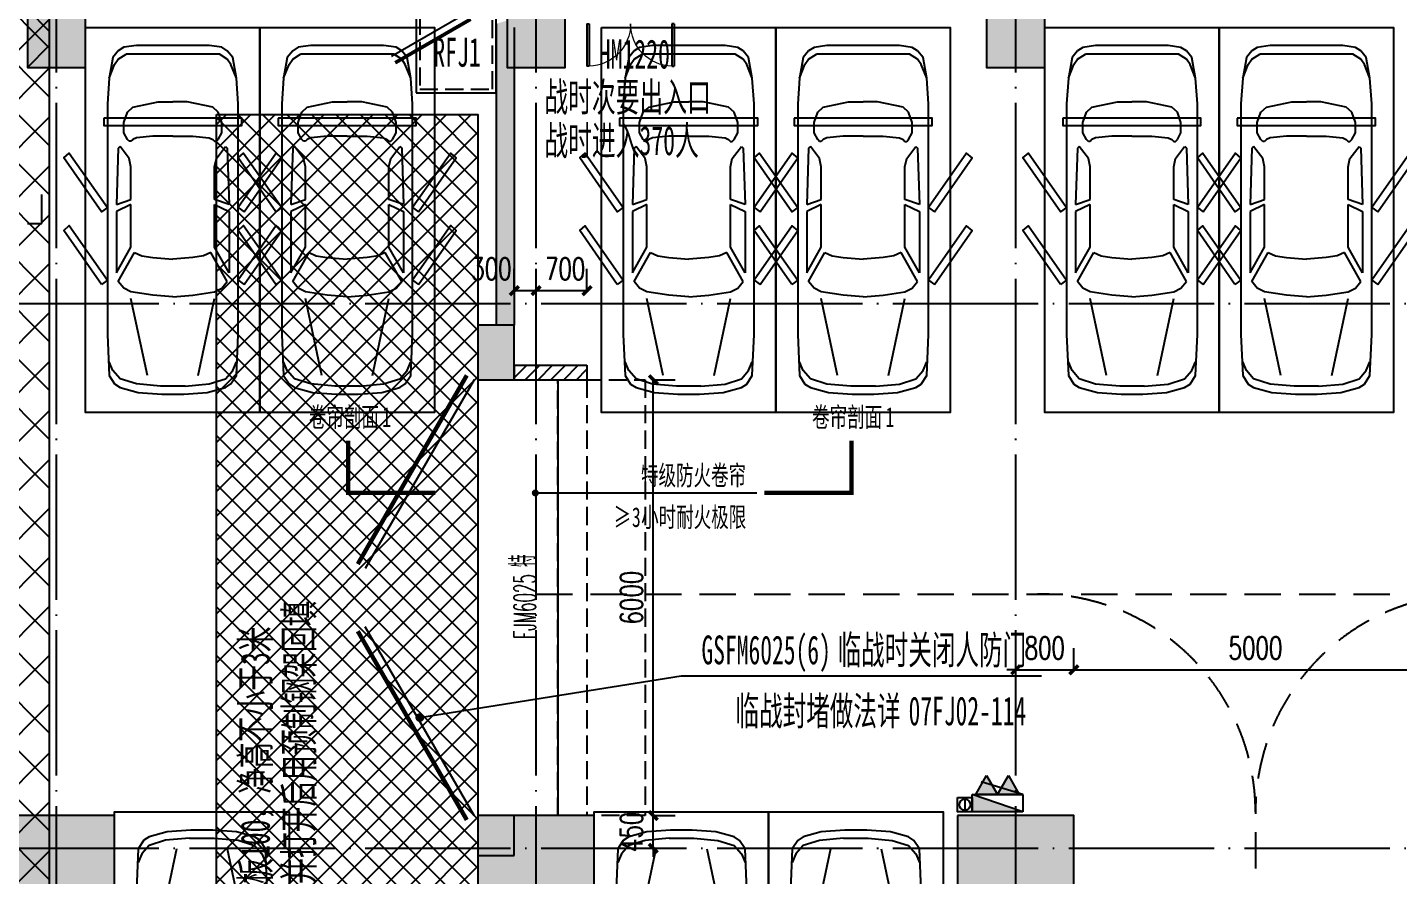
# Model space of a CAD drawing. Header units: millimetres. Extents: x 12325263 to 13848842, y -1463133 to 573208.
# Drawn here: x 12564397 to 12583266, y -1093263 to -1081586 of the extents above; entities that cross this region are included whole.
import ezdxf
from ezdxf.xclip import XClip

# ---------------------------------------------------------------- set-up
doc = ezdxf.new("R2010")
doc.units = ezdxf.units.MM
doc.header["$LTSCALE"] = 1000
doc.header["$XCLIPFRAME"] = 0
for name, pattern in [('__DASH', [0.35, 0.25, -0.1]), ('DASH', [0.35, 0.25, -0.1]), ('DASHED2', [0.375, 0.25, -0.125]), ('DOTE', [2.42, 2, -0.2, 0.02, -0.2]), ('地下室负三层平面图$0$-3F平面$0$$AUDIT_BAD_LTYPE2', [0])]:
    doc.linetypes.add(name, pattern=pattern)
for name, color, linetype in [('#s-灭火器', 20, 'Continuous'), ('-2F平面$0$WALL-SHATCH', 8, 'Continuous'), ('A-ANNO-SYMB', 3, 'Continuous'), ('A-ANNO-TEXT', 7, 'Continuous'), ('A-AXIS', 16, 'DOTE'), ('A-COLS', 6, 'Continuous'), ('A-WALL-PATT', 8, 'Continuous'), ('A_WALL(防火墙)', 151, 'Continuous'), ('AXIS', 3, 'Continuous'), ('DOOR_FIRE', 1, 'Continuous'), ('EQUIP_消火栓', 7, 'Continuous'), ('PUB_DIM', 83, 'Continuous'), ('PUB_HATCH', 8, 'Continuous'), ('PUB_TEXT', 7, 'Continuous'), ('VPIPE-消防中', 3, 'Continuous'), ('WALL', 5, 'Continuous'), ('WINDOW_TEXT', 7, 'Continuous'), ('人防墙', 6, 'Continuous'), ('人防平时标注', 42, 'Continuous'), ('人防门', 60, 'Continuous'), ('人防门编号', 73, 'Continuous'), ('人防集水井', 62, 'Continuous'), ('公寓机动车库', 23, 'Continuous'), ('地下室柱网$0$0q-柱0', 8, 'Continuous'), ('地下室柱网$0$0q-柱填充', 8, 'Continuous'), ('水条件', 1, 'Continuous'), ('车道中心线', 6, 'Continuous'), ('防火卷帘', 141, 'Continuous')]:
    doc.layers.add(name, color=color, linetype=linetype)
doc.layers.add('人防文字', color=3, linetype='Continuous', lineweight=15)
doc.layers.add('地下室柱网$0$9', color=8, linetype='Continuous', plot=False)
doc.styles.add('_TCH_DIM_T3', font='SIMPLEX.shx', dxfattribs={"width": 0.705882, "bigfont": 'GBCBIG.shx'})
doc.styles.add('_TCH_WINDOW', font='SIMPLEX', dxfattribs={"width": 0.7, "height": 3.5, "bigfont": 'GBCBIG'})
doc.styles.add('宋体', font='', dxfattribs={"width": 0.65})
doc.styles.add('宋体-标注', font='', dxfattribs={"width": 0.6})
doc.styles.add('标注宋体', font='', dxfattribs={"width": 0.6})
doc.styles.get('宋体').set_extended_font_data('SimSun')
doc.styles.get('宋体-标注').set_extended_font_data('SimSun')
doc.styles.get('标注宋体').set_extended_font_data('NSimSun')
doc.dimstyles.new('_TCH_ARCH&&120', dxfattribs={"dimtxt": 306, "dimasz": 120, "dimexe": 300, "dimexo": 360, "dimgap": 147, "dimtad": 1, "dimdec": 0, "dimzin": 0, "dimdsep": 46, "dimtxsty": '_TCH_DIM_T3', "dimblk": 'ARCHTICK', "dimcen": 0.09, "dimclrt": 7, "dimazin": 2, "dimtfac": 1, "dimtdec": 0, "dimtix": 1, "dimtmove": 2, "dimatfit": 3, "dimfxl": 1, "dimfxlon": 1, "dimtolj": 1, "dimtzin": 0, "dimarcsym": 0})

# ---------------------------------------------------------------- blocks, each defined once
blk = doc.blocks.new('asdgafgfasdfagfagasdgagRFJ1')
at = {"layer": '人防集水井'}
blk.add_lwpolyline([(-50, -1050), (1050, -1050), (1050, 50), (-50, 50)], close=True, dxfattribs=at)
at = {"layer": '人防集水井', "linetype": 'DASH'}
blk.add_lwpolyline([(0, -1000), (1000, -1000), (1000, 0), (0, 0)], close=True, dxfattribs=at)
at = {"layer": '人防集水井', "style": '标注宋体', "width": 0.6}
blk.add_text('RFJ1', height=400, dxfattribs=at).set_placement((186, -691))
blk = doc.blocks.new('asdgafgfasdfagfagasdgagadfgsdhgd$DorLib2D$00000211')
at = {"color": 0}
for p, q in [((-0.5, 0.05), (-0.067, 0.3)), ((0.5, 0.05), (0.067, 0.3))]:
    blk.add_line(p, q, dxfattribs=at)
at = {"color": 0, "const_width": 0.01}
for points in [[(-0.51, 0.0673), (-0.077, 0.3173)], [(0.51, 0.0673), (0.077, 0.3173)]]:
    blk.add_lwpolyline(points, dxfattribs=at)
blk = doc.blocks.new('asdgafgfasdfagfagasdgagadfgsdhgd$DorLib2D$00000192')
at = {"color": 0}
blk.add_line((-0.5, 0.125), (0.366, 0.625), dxfattribs=at)
at = {"color": 0, "const_width": 0.0417}
blk.add_lwpolyline([(-0.542, 0.197), (0.324, 0.697)], dxfattribs=at)
blk = doc.blocks.new('asdgafgf20230228-rf2')
at = {"layer": 'PUB_HATCH'}
for points in [[(-583, 37500), (-750, 37450), (-750, 33300), (-500, 33300), (-500, 37400)], [(-1000, 33300), (-1000, 32550), (-500, 32550), (-500, 33300)], [(-500, 26000), (-500, 26550), (-1000, 26550), (-1000, 26000)]]:
    blk.add_hatch(color=256, dxfattribs=at).paths.add_polyline_path(points)
at = {"layer": '人防平时标注'}
h = blk.add_hatch(dxfattribs=at)
h.set_pattern_fill('ANSI37', color=8, scale=150, angle=-90.0001)
h.set_pattern_definition([(314.99993, (-170211.42, 1505.64), (168.38, 168.3796), []), (44.99993, (-170211.42, 1505.64), (-168.3796, 168.38), [])])
h.paths.add_polyline_path([(-4600, 36200), (-1000, 36200), (-1000, 23450), (-4600, 23450)])
at = {"layer": '人防墙'}
for p, q in [((-750, 37450), (-750, 33300)), ((-500, 37400), (-500, 33300)), ((-1000, 33300), (-1000, 32550)), ((-500, 33300), (-1000, 33300)), ((-500, 33300), (-750, 33300)), ((-500, 32550), (-500, 33300)), ((-1000, 32550), (-500, 32550)), ((-500, 26550), (-1000, 26550)), ((-1000, 26550), (-1000, 26000)), ((-500, 26000), (-500, 26550)), ((-1000, 26000), (-500, 26000))]:
    blk.add_line(p, q, dxfattribs=at)
at = {"layer": '人防平时标注', "elevation": 0}
blk.add_lwpolyline([(-4600, 36200), (-1000, 36200), (-1000, 23450), (-4600, 23450)], close=True, dxfattribs=at)
at = {"layer": '人防门编号'}
for p, q in [((-1800, 27899), (1796, 28475)), ((1796, 28475), (6757, 28475))]:
    blk.add_line(p, q, dxfattribs=at)
at = {"layer": '人防门编号', "const_width": 60}
blk.add_lwpolyline([(-1830, 27894, 1), (-1770, 27904, 1)], format="xyb", close=True, dxfattribs=at)
at = {"layer": '人防门', "xscale": 1200, "yscale": 1200, "zscale": 300, "rotation": 180.0003790509927}
blk.add_blockref('asdgafgfasdfagfagasdgagadfgsdhgd$DorLib2D$00000192', (-1750, 37750), dxfattribs=at)
at = {"layer": '人防门', "ltscale": 1000, "xscale": 6000, "yscale": -6000, "zscale": 500, "rotation": 269.9999476975111}
blk.add_blockref('asdgafgfasdfagfagasdgagadfgsdhgd$DorLib2D$00000211', (-750, 29550), dxfattribs=at)
at = {"layer": '人防集水井', "linetype": 'DASH', "rotation": 359.9995189825989}
blk.add_blockref('asdgafgfasdfagfagasdgagRFJ1', (-1800, 37550, 0), dxfattribs=at)
at = {"layer": 'PUB_TEXT', "style": '宋体-标注', "width": 0.6}
for s, height, p in [('GSFM6025(6)', 396.52, (2076, 28632)), ('临战时关闭人防门', 396.5, (3948, 28632)), ('临战封堵做法详', 396.5, (2544, 27792)), ('07FJ02-114', 396.5, (4926, 27792))]:
    blk.add_text(s, height=height, dxfattribs=at).set_placement(p)
at = {"layer": '人防平时标注', "style": '标注宋体', "width": 0.65}
for s, p in [('待人防门安装并打开后用预制钢架回填', (-3265, 23482, 0)), ('该区域结构降板100，净高不小于3米', (-3865, 23482, 0))]:
    blk.add_text(s, height=400, rotation=89.9999, dxfattribs=at).set_placement(p)
at = {"layer": '人防文字', "style": '标注宋体', "width": 0.6}
for s, p in [('战时次要出入口', (-87, 36242, 0)), ('战时进入370人', (-87, 35642, 0))]:
    blk.add_text(s, height=400, rotation=359.9999, dxfattribs=at).set_placement(p)
at = {"layer": '人防门编号', "style": '标注宋体', "width": 0.6}
blk.add_text('HM1220', height=400, rotation=359.9995, dxfattribs=at).set_placement((663, 36834, 0))
blk = doc.blocks.new('_FZH')
blk.add_lwpolyline([(-0.5, -0.5), (0.5, -0.5), (0.5, 0.5), (-0.5, 0.5)], close=True)
at = {"layer": 'PUB_HATCH'}
blk.add_solid([(-0.5, -0.5), (0.5, -0.5), (-0.5, 0.5), (0.5, 0.5)], dxfattribs=at)
blk = doc.blocks.new('1-3F')
at = {"layer": 'A-COLS', "rotation": 270}
for p, xscale, yscale, zscale in [((-39500, 54150), 800, 800, 800), ((-32900, 54150), 800, 800, 800), ((-26300, 54150), 800, 800, 800), ((-39500, 42650), 1600, 1600, 1600), ((-32900, 42650), 1600, 1600, 1600), ((-26300, 42650), 1600, 1600, 1600)]:
    blk.add_blockref('_FZH', p, dxfattribs=dict(at, xscale=xscale, yscale=yscale, zscale=zscale))
blk = doc.blocks.new('adgshg13--2F平面$0$A$C7F010FC0')
at = {"layer": '-2F平面$0$WALL-SHATCH'}
h = blk.add_hatch(color=256, dxfattribs=at)
h.dxf.hatch_style = 1
h.paths.add_polyline_path([(-60384, -16881), (-763, 197), (12588, -13153), (12588, -157996), (-162965, -188820), (-171262, -180523), (-171262, -31311), (-150707, -10756), (-131860, -7981), (-99162, -7981), (-99162, -4981), (-76620, -4981), (-70108, -16881)], flags=16)
h.paths.add_polyline_path([(-60091, -16381), (-647, 647), (12988, -12988), (12988, -158332), (-163101, -189250), (-171662, -180689), (-171662, -31145), (-150778, -10261), (-131897, -7481), (-99562, -7481), (-99562, -4581), (-76366, -4581), (-69908, -16381)])
blk = doc.blocks.new('*U495')
at = {"layer": '地下室柱网$0$0q-柱0'}
blk.add_lwpolyline([(-400, -400), (400, -400), (400, 400), (-400, 400)], close=True, dxfattribs=at)
at = {"layer": '地下室柱网$0$0q-柱填充'}
blk.add_solid([(-400, 400), (400, 400), (-400, -400), (400, -400)], dxfattribs=at)
at = {"layer": '地下室柱网$0$9'}
for p, q in [((-400, 400), (400, -400)), ((-400, -400), (400, 400))]:
    blk.add_line(p, q, dxfattribs=at)
blk = doc.blocks.new('A$C2A3E77E8')
at = {"layer": 'WALL'}
for p, q in [((514823.2, 101754.3), (514754, 102148.2)), ((514626.2, 101719.7), (514823.2, 101754.3))]:
    blk.add_line(p, q, dxfattribs=at)
at = {"rotation": 9.958774256191964}
blk.add_blockref('*U495', (514579.3, 104300.5), dxfattribs=at)
at = {"layer": 'WALL', "color": 1}
blk.add_blockref('adgshg13--2F平面$0$A$C7F010FC0', (561507.9, 205483.1), dxfattribs=at)
blk = doc.blocks.new('asdfasdfadgd')
at = {"layer": '车道中心线', "linetype": 'DASHED2', "ltscale": 2}
for p, q in [((6750, 34900), (34621, 34900)), ((16653, -15378), (16653, 32031))]:
    blk.add_line(p, q, dxfattribs=at)
for centre, start, end in [((13650, 31900), 0, 90), ((19650, 31900), 90, 180)]:
    blk.add_arc(centre, 3000, start, end, dxfattribs=at)
blk = doc.blocks.new('asdfsfsdf')
at = {"color": 253, "linetype": '地下室负三层平面图$0$-3F平面$0$$AUDIT_BAD_LTYPE2', "transparency": 33554559, "extrusion": (0.000447791, 3.52996e-16, 1)}
for p, q in [((-500, -141, 0), (-725, -212, 0)), ((-169, -110, 0), (-500, -141, 0)), ((169, -110, 0), (-169, -110, 0)), ((169, -110, 0), (500, -141, 0)), ((500, -141, 0), (725, -212, 0)), ((-825, -329, 0), (-875, -447, 0)), ((-725, -212, 0), (-825, -329, 0)), ((-350, -259, 0), (-575, -1318, 0)), ((350, -259, 0), (575, -1318, 0)), ((725, -212, 0), (825, -329, 0)), ((825, -329, 0), (875, -447, 0)), ((-675, -1459, 0), (-750, -1553, 0)), ((-575, -1412, 0), (-675, -1459, 0)), ((-275, -1365, 0), (-575, -1412, 0)), ((0, -1341), (-275, -1365, 0)), ((0, -1341), (275, -1365, 0)), ((275, -1365, 0), (575, -1412, 0)), ((575, -1412, 0), (675, -1459, 0)), ((675, -1459, 0), (750, -1553, 0)), ((-775, -2518, 0), (-775, -1671, 0)), ((-775, -1671, 0), (-575, -2024, 0)), ((-750, -1553, 0), (-525, -1953, 0)), ((750, -1553, 0), (525, -1953, 0)), ((775, -1671, 0), (575, -2024, 0)), ((775, -2518, 0), (775, -1671, 0)), ((-425, -1906, 0), (-275, -1882, 0)), ((-275, -1882, 0), (0, -1859)), ((275, -1882, 0), (0, -1859)), ((425, -1906, 0), (275, -1882, 0)), ((-575, -2024, 0), (-575, -2612, 0)), ((-525, -1953, 0), (-425, -1906, 0)), ((525, -1953, 0), (425, -1906, 0)), ((575, -2024, 0), (575, -2612, 0)), ((-575, -2612, 0), (-775, -2518, 0)), ((-775, -2612, 0), (-575, -2682, 0)), ((-750, -3388, 0), (-775, -2612, 0)), ((575, -2612, 0), (775, -2518, 0)), ((775, -2612, 0), (575, -2682, 0)), ((750, -3388, 0), (775, -2612, 0)), ((-575, -2682, 0), (-575, -3129, 0)), ((575, -2682, 0), (575, -3129, 0)), ((-575, -3129, 0), (-600, -3247, 0)), ((575, -3129, 0), (600, -3247, 0)), ((-725, -3412, 0), (-750, -3388, 0)), ((-600, -3247, 0), (-725, -3412, 0)), ((600, -3247, 0), (725, -3412, 0)), ((725, -3412, 0), (750, -3388, 0)), ((-625, -3506, 0), (-675, -3600, 0)), ((-600, -3482, 0), (-625, -3506, 0)), ((-575, -3482, 0), (-600, -3482, 0)), ((-550, -3506, 0), (-575, -3482, 0)), ((-500, -3529, 0), (-550, -3506, 0)), ((-275, -3553, 0), (-500, -3529, 0)), ((0, -3553), (-275, -3553, 0)), ((0, -3553), (275, -3553, 0)), ((275, -3553, 0), (500, -3529, 0)), ((500, -3529, 0), (550, -3506, 0)), ((550, -3506, 0), (575, -3482, 0)), ((575, -3482, 0), (600, -3482, 0)), ((600, -3482, 0), (625, -3506, 0)), ((625, -3506, 0), (675, -3600, 0)), ((-675, -3600, 0), (-675, -3741, 0)), ((-675, -3741, 0), (-625, -3882, 0)), ((675, -3741, 0), (625, -3882, 0)), ((675, -3600, 0), (675, -3741, 0)), ((-625, -3882, 0), (-550, -3953, 0)), ((-550, -3953, 0), (-200, -4024, 0)), ((550, -3953, 0), (200, -4024, 0)), ((625, -3882, 0), (550, -3953, 0)), ((-200, -4024, 0), (0, -4024)), ((200, -4024, 0), (0, -4024)), ((-875, -4353, 0), (-800, -4541, 0)), ((875, -4353, 0), (800, -4541, 0)), ((-800, -4541, 0), (-750, -4612, 0)), ((-750, -4612, 0), (-641, -4680, 0)), ((641, -4680, 0), (-641, -4680, 0)), ((750, -4612, 0), (641, -4680, 0)), ((800, -4541, 0), (750, -4612, 0))]:
    blk.add_line(p, q, dxfattribs=at)
for points in [[(-475, -24), (-150, 0), (150, 0), (475, -24), (725, -94), (800, -141), (875, -259), (900, -824), (900, -4000), (875, -4353), (825, -4635), (750, -4729), (675, -4776), (500, -4800), (-500, -4800), (-675, -4776), (-750, -4729), (-825, -4635), (-875, -4353), (-900, -4000), (-900, -824), (-875, -259), (-800, -141), (-725, -94)], [(-982, -1513), (-1500, -2253), (-1425, -2321), (-900, -1571)]]:
    blk.add_lwpolyline(points, close=True, dxfattribs=at)
at = {"color": 253, "linetype": '地下室负三层平面图$0$-3F平面$0$$AUDIT_BAD_LTYPE2', "transparency": 33554559, "extrusion": (0.000447791, 3.52996e-16, 1), "elevation": 0}
for points in [[(982, -1513), (1500, -2253), (1425, -2321), (900, -1571)], [(-900, -2571), (-982, -2513), (-1500, -3253), (-1425, -3321)], [(982, -2513), (1500, -3253), (1425, -3321), (900, -2571)]]:
    blk.add_lwpolyline(points, close=True, dxfattribs=at)
blk = doc.blocks.new('A$C06465456')
for points in [[(0, 5300), (2400, 5300), (2400, 0), (0, 0)], [(250, 4050), (250, 3950), (2150, 3950), (2150, 4050)]]:
    blk.add_lwpolyline(points, close=True)
at = {"xscale": -1, "rotation": 180}
blk.add_blockref('asdfsfsdf', (1200, 250), dxfattribs=at)
blk = doc.blocks.new('管位')
at = {"layer": '水条件'}
blk.add_line((12573126, 675360), (12573126, 675160), dxfattribs=at)
blk.add_lwpolyline([(12573026, 675360), (12573226, 675360), (12573226, 675160), (12573026, 675160)], close=True, dxfattribs=at)
blk = doc.blocks.new('灭火器')
at = {"layer": '#s-灭火器', "ltscale": 1000}
for points in [[(292444, 59707), (292144, 59707), (292294, 59447)], [(292744, 59707), (292444, 59707), (292594, 59447)]]:
    blk.add_hatch(color=256, dxfattribs=at).paths.add_polyline_path(points)
for points in [[(292294, 59447), (292444, 59707), (292144, 59707)], [(292594, 59447), (292744, 59707), (292444, 59707)]]:
    blk.add_lwpolyline(points, close=True, dxfattribs=at)
blk = doc.blocks.new('$TWTSYS$00000508')
for p, q in [((-0.5, 0.5), (0.324, 1.224)), ((-0.5, 0.5), (-0.5, -0.5)), ((-0.5, -0.5), (0.5, 0.5)), ((0.5, 0.5), (-0.5, 0.5)), ((0.5, -0.5), (0.5, 0.5)), ((-0.5, -0.5), (0.5, -0.5))]:
    blk.add_line(p, q)
blk.add_solid([(0.5, -0.5), (0.5, 0.5), (-0.5, -0.5)])
blk = doc.blocks.new('消火栓')
at = {"layer": '#s-灭火器', "rotation": 180.0000000000001}
blk.add_blockref('灭火器', (12864422, 734932), dxfattribs=at)
at = {"layer": 'EQUIP_消火栓', "xscale": 700, "yscale": 240, "zscale": 700}
blk.add_blockref('$TWTSYS$00000508', (12571978, 675105), dxfattribs=at)
blk = doc.blocks.new('asdfasfads')
at = {"layer": 'VPIPE-消防中'}
blk.add_circle((12300, 31350), 75, dxfattribs=at)
at = {"xscale": -1}
blk.add_blockref('消火栓', (12584728, -643735), dxfattribs=at)
at = {"layer": '水条件'}
blk.add_blockref('管位', (-12560826, -643910), dxfattribs=at)
blk = doc.blocks.new('qlzw')
at = {"layer": 'A-AXIS'}
for p, q in [((12431366.8, 979489.8), (12431366.8, 1082089.8)), ((12437966.8, 979489.8), (12437966.8, 1082089.8)), ((12444566.8, 979489.8), (12444566.8, 1082089.8)), ((12411416.8, 1046489.8), (12486866.8, 1046489.8)), ((12411416.8, 1038989.8), (12486866.8, 1038989.8))]:
    blk.add_line(p, q, dxfattribs=at)
blk = doc.blocks.new('_ArchTick')
at = {"color": 0, "linetype": 'ByBlock', "const_width": 0.4}
blk.add_lwpolyline([(-0.5, -0.5), (0.5, 0.5)], dxfattribs=at)
blk = doc.blocks.new('*D3937')
at = {"layer": 'Defpoints', "color": 0, "transparency": 16777216}
for p in [(12578797, -1090430), (12577997, -1092387), (12578797, -1092387)]:
    blk.add_point(p, dxfattribs=at)
at = {"layer": 'PUB_DIM', "color": 0, "lineweight": -2, "transparency": 16777216}
for p, q in [((12577997, -1090431), (12577997, -1090130)), ((12578797, -1090431), (12578797, -1090130)), ((12577997, -1090430), (12577877, -1090430)), ((12577997, -1090430), (12578797, -1090430)), ((12578797, -1090430), (12578917, -1090430))]:
    blk.add_line(p, q, dxfattribs=at)
at = {"layer": 'PUB_DIM', "color": 0, "lineweight": -2, "transparency": 16777216, "xscale": 120, "yscale": 120, "zscale": 120}
blk.add_blockref('_ArchTick', (12577997, -1090430), dxfattribs=at)
at = {"layer": 'PUB_DIM', "color": 0, "lineweight": -2, "transparency": 16777216, "xscale": 120, "yscale": 120, "zscale": 120, "rotation": 180}
blk.add_blockref('_ArchTick', (12578797, -1090430), dxfattribs=at)
at = {"layer": 'PUB_DIM', "color": 7, "transparency": 16777216, "insert": (12578397, -1090130), "char_height": 306, "attachment_point": 5, "style": '_TCH_DIM_T3'}
blk.add_mtext('\\A1;800', dxfattribs=at)
blk = doc.blocks.new('*D3938')
at = {"layer": 'Defpoints', "color": 0, "transparency": 16777216}
for p in [(12583797, -1090430), (12578797, -1092387), (12583797, -1092387)]:
    blk.add_point(p, dxfattribs=at)
at = {"layer": 'PUB_DIM', "color": 0, "lineweight": -2, "transparency": 16777216}
for p, q in [((12578797, -1090431), (12578797, -1090130)), ((12583797, -1090431), (12583797, -1090130)), ((12578797, -1090430), (12583797, -1090430))]:
    blk.add_line(p, q, dxfattribs=at)
at = {"layer": 'PUB_DIM', "color": 0, "lineweight": -2, "transparency": 16777216, "xscale": 120, "yscale": 120, "zscale": 120, "rotation": 180}
blk.add_blockref('_ArchTick', (12578797, -1090430), dxfattribs=at)
at = {"layer": 'PUB_DIM', "color": 0, "lineweight": -2, "transparency": 16777216, "xscale": 120, "yscale": 120, "zscale": 120}
blk.add_blockref('_ArchTick', (12583797, -1090430), dxfattribs=at)
at = {"layer": 'PUB_DIM', "color": 7, "transparency": 16777216, "insert": (12581297, -1090130), "char_height": 306, "attachment_point": 5, "style": '_TCH_DIM_T3'}
blk.add_mtext('\\A1;5000', dxfattribs=at)
blk = doc.blocks.new('*D3940')
at = {"layer": 'Defpoints', "color": 0, "transparency": 16777216}
for p in [(12572197, -1086437), (12573010, -1086437), (12572197, -1092437)]:
    blk.add_point(p, dxfattribs=at)
at = {"layer": 'PUB_DIM', "color": 0, "lineweight": -2, "transparency": 16777216}
for p, q in [((12573009, -1086437), (12573310, -1086437)), ((12573010, -1092437), (12573010, -1086437)), ((12573009, -1092437), (12573310, -1092437))]:
    blk.add_line(p, q, dxfattribs=at)
at = {"layer": 'PUB_DIM', "color": 0, "lineweight": -2, "transparency": 16777216, "xscale": 120, "yscale": 120, "zscale": 120}
for p, rotation in [((12573010, -1086437), 90), ((12573010, -1092437), 270)]:
    blk.add_blockref('_ArchTick', p, dxfattribs=dict(at, rotation=rotation))
at = {"layer": 'PUB_DIM', "color": 7, "transparency": 16777216, "insert": (12572710, -1089437), "char_height": 306, "attachment_point": 5, "rotation": 90, "style": '_TCH_DIM_T3'}
blk.add_mtext('\\A1;6000', dxfattribs=at)
blk = doc.blocks.new('*D3941')
at = {"layer": 'Defpoints', "color": 0, "transparency": 16777216}
for p in [(12572197, -1092437), (12573010, -1092437), (12572197, -1092887)]:
    blk.add_point(p, dxfattribs=at)
at = {"layer": 'PUB_DIM', "color": 0, "lineweight": -2, "transparency": 16777216}
for p, q in [((12573010, -1092437), (12573010, -1092317)), ((12573009, -1092437), (12573310, -1092437)), ((12573010, -1092887), (12573010, -1092437)), ((12573009, -1092887), (12573310, -1092887)), ((12573010, -1092887), (12573010, -1093007))]:
    blk.add_line(p, q, dxfattribs=at)
at = {"layer": 'PUB_DIM', "color": 0, "lineweight": -2, "transparency": 16777216, "xscale": 120, "yscale": 120, "zscale": 120}
for p, rotation in [((12573010, -1092437), 270), ((12573010, -1092887), 90)]:
    blk.add_blockref('_ArchTick', p, dxfattribs=dict(at, rotation=rotation))
at = {"layer": 'PUB_DIM', "color": 7, "transparency": 16777216, "insert": (12572710, -1092662), "char_height": 306, "attachment_point": 5, "rotation": 90, "style": '_TCH_DIM_T3'}
blk.add_mtext('\\A1;450', dxfattribs=at)
blk = doc.blocks.new('*D3942')
at = {"layer": 'Defpoints', "color": 0, "transparency": 16777216}
for p in [(12572097, -1085210), (12571397, -1086187), (12572097, -1086187)]:
    blk.add_point(p, dxfattribs=at)
at = {"layer": 'PUB_DIM', "color": 0, "lineweight": -2, "transparency": 16777216}
for p, q in [((12571397, -1085211), (12571397, -1084910)), ((12572097, -1085211), (12572097, -1084910)), ((12571397, -1085210), (12572097, -1085210))]:
    blk.add_line(p, q, dxfattribs=at)
at = {"layer": 'PUB_DIM', "color": 0, "lineweight": -2, "transparency": 16777216, "xscale": 120, "yscale": 120, "zscale": 120, "rotation": 180}
blk.add_blockref('_ArchTick', (12571397, -1085210), dxfattribs=at)
at = {"layer": 'PUB_DIM', "color": 0, "lineweight": -2, "transparency": 16777216, "xscale": 120, "yscale": 120, "zscale": 120}
blk.add_blockref('_ArchTick', (12572097, -1085210), dxfattribs=at)
at = {"layer": 'PUB_DIM', "color": 7, "transparency": 16777216, "insert": (12571797, -1084910), "char_height": 306, "attachment_point": 5, "style": '_TCH_DIM_T3'}
blk.add_mtext('\\A1;700', dxfattribs=at)
blk = doc.blocks.new('*D3943')
at = {"layer": 'Defpoints', "color": 0, "transparency": 16777216}
for p in [(12571397, -1085210), (12571097, -1086187), (12571397, -1086187)]:
    blk.add_point(p, dxfattribs=at)
at = {"layer": 'PUB_DIM', "color": 0, "lineweight": -2, "transparency": 16777216}
for p, q in [((12571097, -1085211), (12571097, -1084910)), ((12571397, -1085211), (12571397, -1084910)), ((12571097, -1085210), (12571397, -1085210))]:
    blk.add_line(p, q, dxfattribs=at)
at = {"layer": 'PUB_DIM', "color": 0, "lineweight": -2, "transparency": 16777216, "xscale": 120, "yscale": 120, "zscale": 120, "rotation": 180}
blk.add_blockref('_ArchTick', (12571097, -1085210), dxfattribs=at)
at = {"layer": 'PUB_DIM', "color": 0, "lineweight": -2, "transparency": 16777216, "xscale": 120, "yscale": 120, "zscale": 120}
blk.add_blockref('_ArchTick', (12571397, -1085210), dxfattribs=at)
at = {"layer": 'PUB_DIM', "color": 7, "transparency": 16777216, "insert": (12570782, -1084910), "char_height": 306, "attachment_point": 5, "style": '_TCH_DIM_T3'}
blk.add_mtext('\\A1;300', dxfattribs=at)
blk = doc.blocks.new('$DorLib2D$00000037')
at = {"linetype": 'DASH'}
blk.add_line((0.5, 0), (-0.5, 0), dxfattribs=at)
blk = doc.blocks.new('$DorLib2D$00000002')
for p, q in [((-0.5, 0), (-0.5, 0.4875)), ((-0.475, 0.4875), (-0.5, 0.4875)), ((-0.475, 0), (-0.475, 0.4875)), ((0.475, 0), (0.475, 0.4875)), ((0.475, 0.4875), (0.5, 0.4875)), ((0.5, 0), (0.5, 0.4875)), ((-0.5, 0), (-0.475, 0)), ((0.5, 0), (0.475, 0))]:
    blk.add_line(p, q)
at = {"lineweight": 13}
for centre, start, end in [((-0.4875, 0), 0, 88.53072), ((0.4875, 0), 91.46928, 180)]:
    blk.add_arc(centre, 0.4875, start, end, dxfattribs=at)

msp = doc.modelspace()

# ---------------------------------------------------------------- hatches: boundary and pattern name
at = {"layer": 'A-WALL-PATT'}
h = msp.add_hatch(dxfattribs=at)
h.set_pattern_fill('ANSI37', color=252, scale=300)
h.set_pattern_definition([(45, (0, 0), (-336.759605, 336.759605), []), (135, (0, 0), (-336.759605, -336.759605), [])])
h.paths.add_polyline_path([(12564696.8, -1148386.8), (12504241.6, -1148387), (12504241.6, -1033958), (12634041.3, -1033958), (12627844.5, -1069250.3), (12616665.5, -1067287.4), (12616902.5, -1065937.9), (12610631.1, -1064836.8), (12604673.6, -1064836.8), (12597896.8, -1064836.8), (12597896.8, -1060786.8), (12593492.1, -1060786.8), (12590496.8, -1060786.8), (12590496.8, -1069586.9), (12575796.8, -1069586.9), (12575796.8, -1059986.8), (12574896.8, -1059986.8), (12574896.8, -1057336.8), (12570296.8, -1057336.8), (12570296.8, -1055286.8), (12568296.8, -1055286.8), (12568296.8, -1060086.8), (12564596.6, -1060086.8), (12564596.6, -1069486.8), (12564696.9, -1069486.8), (12564696.8, -1097986.8), (12567296.8, -1097986.8), (12567296.8, -1105536.8), (12565696.8, -1105536.8), (12565696.8, -1113036.8), (12564696.8, -1113036.8)])
h = msp.add_hatch(dxfattribs=at)
h.set_pattern_fill('普通砖', color=256, scale=50, style=0)
h.set_pattern_definition([(45, (0, 89.76), (-88.388383, 88.388383), [])])
h.paths.add_polyline_path([(12571096.7, -1086436.8), (12572096.8, -1086436.8), (12572096.8, -1086236.8), (12571096.7, -1086236.8)])

# ---------------------------------------------------------------- linework, layer by layer
at = {"layer": 'A-ANNO-SYMB', "const_width": 60}
for points in [[(12570011.1, -1087995.9), (12568811.1, -1087995.9), (12568811.1, -1087275.9)], [(12575736.3, -1087275.9), (12575736.3, -1087995.9), (12574536.3, -1087995.9)]]:
    msp.add_lwpolyline(points, dxfattribs=at)
at = {"layer": 'A-WALL-PATT', "color": 252}
msp.add_lwpolyline([(12564696.9, -1069486.8), (12564696.8, -1097986.8), (12567296.8, -1097986.8), (12567296.8, -1105536.8), (12565696.8, -1105536.8), (12565696.8, -1113036.8), (12564696.8, -1113036.8), (12564696.8, -1148386.8), (12504241.6, -1148387), (12504241.6, -1033958)], dxfattribs=at)
at = {"layer": 'A_WALL(防火墙)'}
for p, q in [((12571096.7, -1086236.8), (12572096.8, -1086236.8)), ((12571096.7, -1086236.8), (12571096.7, -1086436.8)), ((12572096.8, -1086236.8), (12572096.8, -1086436.8)), ((12571096.7, -1086436.8), (12572096.8, -1086436.8))]:
    msp.add_line(p, q, dxfattribs=at)
at = {"layer": 'AXIS'}
for p, q in [((12571386.1, -1087995.9), (12572630, -1087995.9)), ((12572630, -1087995.9), (12574436.3, -1087995.9))]:
    msp.add_line(p, q, dxfattribs=at)
at = {"layer": 'AXIS', "const_width": 48}
msp.add_lwpolyline([(12571362.1, -1087995.9, 1), (12571410.1, -1087995.9, 1)], format="xyb", close=True, dxfattribs=at)
at = {"layer": '防火卷帘', "linetype": 'DASH'}
msp.add_line((12572096.8, -1086436.8), (12572096.8, -1092436.8), dxfattribs=at)
at = {"layer": '防火卷帘', "color": 6, "linetype": '__DASH', "elevation": 0}
msp.add_lwpolyline([(12571696.7, -1086436.8), (12572896.7, -1086436.8), (12572896.7, -1092436.8), (12571696.7, -1092436.8)], close=True, dxfattribs=at)

# ---------------------------------------------------------------- block references
ref = msp.add_blockref('A$C2A3E77E8', (12039933.3, -1095474.8), dxfattribs=dict(rotation=350.0412492537527))
XClip(ref).set_block_clipping_path([(574517.6328491271, 127502.2367430634), (563167.6328490991, 127502.2228846755), (563167.6311767455, 128872.3654828509), (556800.2987149898, 128872.35771109), (544257.8770271596, 126670.0996581088), (543557.4714692105, 130659.0804795903), (536268.9804626536, 129379.331731239), (537790.8662453052, 120711.8038626132), (523312.3703787625, 118169.6006707186), (521652.1357429288, 127625.0713569671), (520765.6618171427, 127469.4202569119), (520307.3778515682, 130079.4678951118), (515776.700237589, 129283.9687092729), (515422.1926091146, 131303.0932199814), (513452.2958014049, 130957.2097736297), (514282.4182554409, 126229.4878651481), (510637.9919826575, 125589.577113275), (512263.534631284, 116331.1783077423), (512362.3527807724, 116348.529120174), (517291.1072248165, 88278.0145814414), (519851.8954271879, 88727.6234641299), (522454.6248882134, 73904.4148362107), (519893.7906026859, 73454.7686835658), (526007.3042119928, 38637.452739819), (480033.7029030509, 30565.0258553012), (466439.1866319198, 28317.0522398334), (446673.6220214516, 140886.9888556413), (578014.3726615645, 163948.422490485), (584117.7942495663, 129187.8787387202)])
for name, p in [('1-3F', (12604296.8, -1135886.8)), ('asdfasfads', (12564996.8, -1123636.8)), ('asdfasdfadgd', (12564646.8, -1124286.8))]:
    msp.add_blockref(name, p)
at = {"layer": 'A_WALL(防火墙)'}
msp.add_blockref('qlzw', (133430, -2131876.5), dxfattribs=at)
at = {"layer": 'DOOR_FIRE', "xscale": 1200, "yscale": -1200, "zscale": 100, "rotation": 4.764361865246439e-12}
msp.add_blockref('$DorLib2D$00000002', (12572696.8, -1081536.3), dxfattribs=at)
at = {"layer": '人防墙'}
ref = msp.add_blockref('asdgafgf20230228-rf2', (12571596.8, -1118986.7), dxfattribs=at)
XClip(ref).set_block_clipping_path([(-67355.290652331, -38121.2847742999), (65994.7093476802, 85028.7152257001)])
at = {"layer": '公寓机动车库'}
for p in [(12565197.1, -1086886.5), (12567597.1, -1086886.5), (12572296.8, -1086886.8), (12574696.8, -1086886.8), (12578396.8, -1086886.8), (12580796.8, -1086886.8)]:
    msp.add_blockref('A$C06465456', p, dxfattribs=at)
at = {"layer": '公寓机动车库', "rotation": 180}
for p in [(12567997.1, -1092386.5, 0), (12574596.9, -1092386.8, 0), (12576996.9, -1092386.8, 0)]:
    msp.add_blockref('A$C06465456', p, dxfattribs=at)
at = {"layer": '防火卷帘', "xscale": -6000, "yscale": -6000, "zscale": 100, "rotation": 269.9999999961648}
msp.add_blockref('$DorLib2D$00000037', (12571696.8, -1089436.8), dxfattribs=at)

# ---------------------------------------------------------------- texts
at = {"layer": 'A-ANNO-TEXT', "style": '宋体', "width": 0.65}
for s, p in [('卷帘剖面', (12568269.6, -1087085.9)), ('1', (12569280.6, -1087085.9)), ('卷帘剖面', (12575194.7, -1087085.9)), ('1', (12576205.8, -1087085.9))]:
    msp.add_text(s, height=271.9, dxfattribs=at).set_placement(p)
at = {"layer": 'PUB_TEXT', "style": '宋体', "width": 0.65}
for s, p in [('特级防火卷帘', (12572840.4, -1087887.9)), ('≥', (12572463.2, -1088463.9)), ('小时耐火极限', (12572842.3, -1088463.9)), ('3', (12572716, -1088463.9))]:
    msp.add_text(s, height=271.9, dxfattribs=at).set_placement(p)
at = {"layer": 'WINDOW_TEXT', "style": '_TCH_WINDOW'}
for s, height, width, p in [('特', 347.2, 0.7, (12571394.5, -1089015.1)), ('FJM6025', 306, 0.494118, (12571394.5, -1090008.7))]:
    msp.add_text(s, height=height, rotation=90, dxfattribs=dict(at, width=width)).set_placement(p)

# ---------------------------------------------------------------- dimensions: what is measured, and where the dimension line sits
at = {"layer": 'PUB_DIM'}
for base, p1, p2, picture, middle in [((12571396.8, -1085210), (12571096.8, -1086186.8), (12571396.8, -1086186.8), '*D3943', (12570782.4, -1084910)), ((12572096.8, -1085210), (12571396.8, -1086186.8), (12572096.8, -1086186.8), '*D3942', (12571796.8, -1084910))]:
    dim = msp.add_linear_dim(base=base, p1=p1, p2=p2, angle=0, dimstyle='_TCH_ARCH&&120', dxfattribs=at)
    dim.commit()
    dim.dimension.update_dxf_attribs({"geometry": picture, "text_midpoint": middle, "dimtype": 129})
for p1, p2, distance, picture, middle in [((12572196.8, -1092436.8), (12572196.8, -1086436.8), -813.2, '*D3940', (12572710, -1089436.8)), ((12577996.8, -1092386.8), (12578796.8, -1092386.8), 1956.8, '*D3937', (12578396.8, -1090130)), ((12578796.8, -1092386.8), (12583796.8, -1092386.8), 1956.8, '*D3938', (12581296.8, -1090130)), ((12572196.8, -1092886.8), (12572196.8, -1092436.8), -813.2, '*D3941', (12572710, -1092661.8))]:
    dim = msp.add_aligned_dim(p1=p1, p2=p2, distance=distance, dimstyle='_TCH_ARCH&&120', dxfattribs=at)
    dim.commit()
    dim.dimension.update_dxf_attribs({"geometry": picture, "text_midpoint": middle})

doc.saveas('drawing.dxf')
